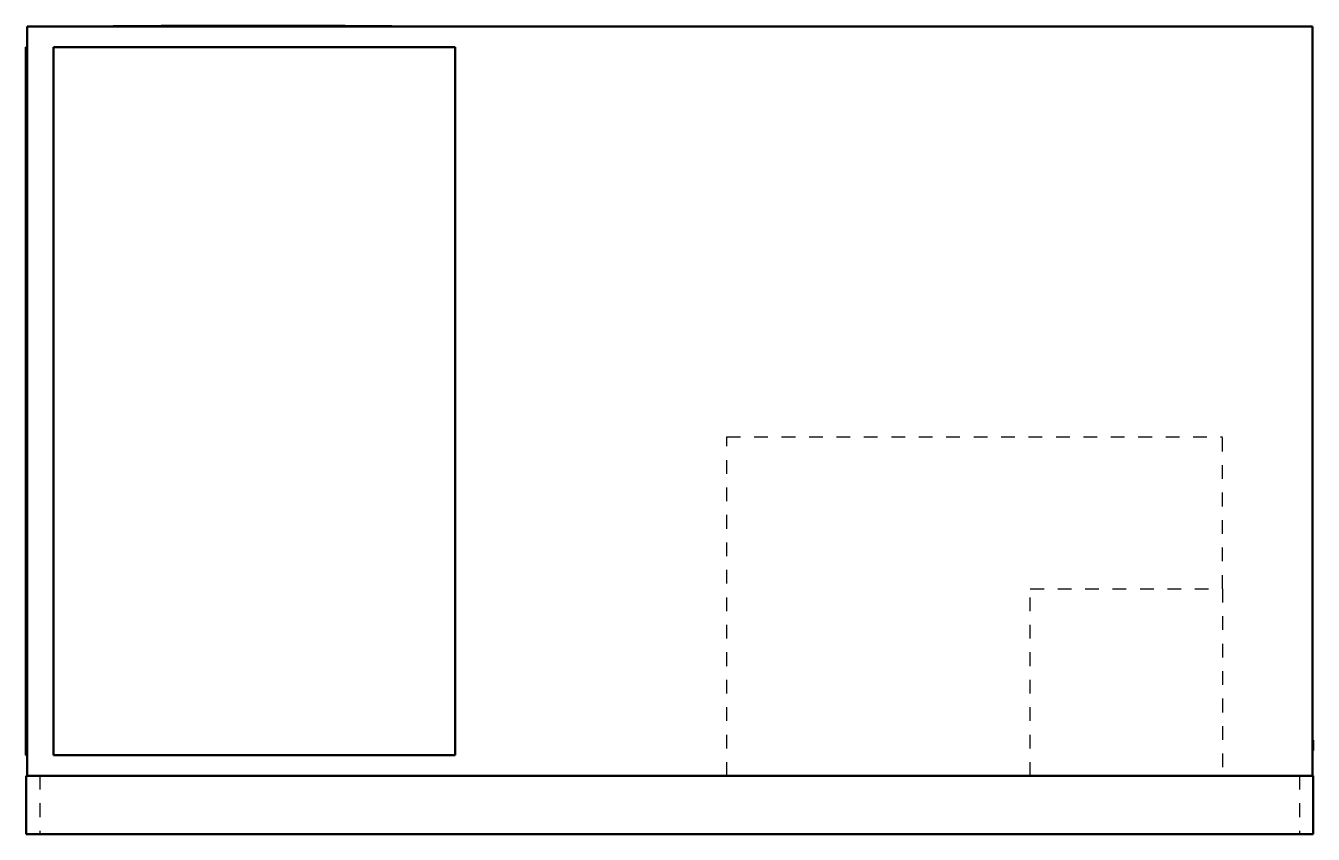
# Model space of a CAD drawing. Header units: inches. Extents: x -46.9 to 46.9, y 0 to 58.9.
import ezdxf

# ---------------------------------------------------------------- set-up
doc = ezdxf.new("R2010")
doc.units = ezdxf.units.IN
doc.header["$MEASUREMENT"] = 0
doc.linetypes.add('Dashed', pattern=[2, 1, -1])
doc.layers.add('AM_0', color=7, linetype='Continuous', lineweight=50)
doc.layers.add('AM_9', color=6, linetype='Dashed', lineweight=25)

# ---------------------------------------------------------------- blocks, each defined once
blk = doc.blocks.new('1_DSH1504D000001S_PART13_0_in_DSH1504D000001S_0')
at = {"layer": 'AM_0'}
for p, q in [((-46.84375, 4.25), (-46.84375, 58.8125)), ((-46.84375, 58.8125), (46.84375, 58.8125)), ((46.84375, 58.8125), (46.84375, 4.25))]:
    blk.add_line(p, q, dxfattribs=at)
blk = doc.blocks.new('2_DSH1504D000001S_PART12_0_in_DSH1504D000001S_0')
at = {"layer": 'AM_0'}
for p, q in [((-46.9375, 5.75), (-46.9375, 57.3125)), ((-46.90625, 57.3125), (-46.9375, 57.3125)), ((-46.90625, 57.3125), (-46.90625, 5.75)), ((-46.9375, 5.75), (-46.90625, 5.75))]:
    blk.add_line(p, q, dxfattribs=at)
blk = doc.blocks.new('3_DSH1504D000001S_PART10_0_in_DSH1504D000001S_0')
at = {"layer": 'AM_0'}
for points in [[(-41.406, 58.812), (-41.406, 58.813), (-41.405, 58.813), (-41.403, 58.814), (-41.353, 58.819), (-41.195, 58.825), (-40.933, 58.831), (-40.569, 58.836), (-39.927, 58.844), (-39.119, 58.851), (-38.16, 58.857), (-37.066, 58.862), (-35.856, 58.867), (-34.132, 58.871), (-32.297, 58.874), (-30.406, 58.875)], [(-30.406, 58.875), (-28.6, 58.874), (-26.843, 58.872), (-25.183, 58.868), (-23.664, 58.862), (-22.598, 58.857), (-21.662, 58.85), (-20.873, 58.844), (-20.244, 58.836), (-19.88, 58.831), (-19.618, 58.825), (-19.459, 58.819), (-19.41, 58.814), (-19.407, 58.813), (-19.406, 58.813), (-19.406, 58.812)]]:
    blk.add_lwpolyline(points, dxfattribs=at)
blk = doc.blocks.new('4_DSH1504D000001S_PART9_0_in_DSH1504D000001S_0')
at = {"layer": 'AM_9'}
for p, q in [((26.28125, 17.875), (40.28125, 17.875)), ((26.28125, 4.25), (26.28125, 17.875)), ((40.28125, 17.875), (40.28125, 4.25))]:
    blk.add_line(p, q, dxfattribs=at)
blk = doc.blocks.new('5_DSH1504D000001S_PART8_0_in_DSH1504D000001S_0')
at = {"layer": 'AM_9'}
for p, q in [((4.15625, 28.9375), (40.28125, 28.9375)), ((4.15625, 4.25), (4.15625, 28.9375)), ((40.28125, 17.875), (40.28125, 28.9375))]:
    blk.add_line(p, q, dxfattribs=at)
blk = doc.blocks.new('6_DSH1504D000001S_PART7_0_in_DSH1504D000001S_0')
at = {"layer": 'AM_0'}
for p, q in [((-46.90625, 4.25), (46.90625, 4.25)), ((-46.90625, 4.25), (-46.90625, 0)), ((46.90625, 4.25), (46.90625, 0)), ((46.90625, 0), (-46.90625, 0))]:
    blk.add_line(p, q, dxfattribs=at)
at = {"layer": 'AM_9'}
for p, q in [((-45.90625, 4.25), (-45.90625, 0)), ((45.90625, 4.25), (45.90625, 0))]:
    blk.add_line(p, q, dxfattribs=at)
blk = doc.blocks.new('7_DSH1504D000001S_PART6_0_in_DSH1504D000001S_0')
at = {"layer": 'AM_0'}
for p, q in [((46.90625, 6.859), (46.84375, 6.859)), ((46.90625, 6.859), (46.90625, 6.109)), ((46.84375, 6.109), (46.90625, 6.109))]:
    blk.add_line(p, q, dxfattribs=at)
blk = doc.blocks.new('8_DSH1504D000001S_PART5_0_in_DSH1504D000001S_0')
at = {"layer": 'AM_9'}
for p, q in [((26.84375, 4.3125), (27.59375, 4.3125)), ((26.84375, 4.3125), (26.84375, 4.25)), ((27.59375, 4.25), (27.59375, 4.3125))]:
    blk.add_line(p, q, dxfattribs=at)
blk = doc.blocks.new('9_DSH1504D000001S_PART4_0_in_DSH1504D000001S_0')
at = {"layer": 'AM_9'}
for p, q in [((-15.46875, 4.3125), (-14.96875, 4.3125)), ((-15.46875, 4.3125), (-15.46875, 4.25)), ((-14.96875, 4.25), (-14.96875, 4.3125))]:
    blk.add_line(p, q, dxfattribs=at)
blk = doc.blocks.new('10_DSH1504D000001S_PART2_0_in_DSH1504D000001S_0')
at = {"layer": 'AM_0'}
for points in [[(-30.406, 58.844), (-32.212, 58.843), (-33.969, 58.842), (-35.63, 58.84), (-37.148, 58.837), (-38.215, 58.835), (-39.151, 58.831), (-39.94, 58.828), (-40.569, 58.824), (-40.933, 58.822), (-41.195, 58.819), (-41.353, 58.816), (-41.403, 58.813), (-41.405, 58.813), (-41.406, 58.813), (-41.406, 58.813), (-41.406, 58.812)], [(-19.406, 58.812), (-19.406, 58.813), (-19.406, 58.813), (-19.408, 58.813), (-19.41, 58.813), (-19.459, 58.816), (-19.618, 58.819), (-19.88, 58.822), (-20.244, 58.824), (-20.886, 58.828), (-21.693, 58.832), (-22.653, 58.835), (-23.747, 58.837), (-24.956, 58.84), (-26.68, 58.842), (-28.515, 58.843), (-30.406, 58.844)]]:
    blk.add_lwpolyline(points, dxfattribs=at)
blk = doc.blocks.new('11_DSH1504D000001S_PART1_0_in_DSH1504D000001S_0')
at = {"layer": 'AM_0'}
for p, q in [((-44.906, 57.313), (-44.906, 5.75)), ((-15.635, 57.313), (-44.906, 57.313)), ((-15.635, 5.75), (-15.635, 57.313)), ((-44.906, 5.75), (-15.635, 5.75))]:
    blk.add_line(p, q, dxfattribs=at)

msp = doc.modelspace()

# ---------------------------------------------------------------- block references
for name in ['1_DSH1504D000001S_PART13_0_in_DSH1504D000001S_0', '3_DSH1504D000001S_PART10_0_in_DSH1504D000001S_0', '10_DSH1504D000001S_PART2_0_in_DSH1504D000001S_0', '2_DSH1504D000001S_PART12_0_in_DSH1504D000001S_0', '11_DSH1504D000001S_PART1_0_in_DSH1504D000001S_0', '5_DSH1504D000001S_PART8_0_in_DSH1504D000001S_0', '4_DSH1504D000001S_PART9_0_in_DSH1504D000001S_0', '7_DSH1504D000001S_PART6_0_in_DSH1504D000001S_0', '6_DSH1504D000001S_PART7_0_in_DSH1504D000001S_0', '9_DSH1504D000001S_PART4_0_in_DSH1504D000001S_0', '8_DSH1504D000001S_PART5_0_in_DSH1504D000001S_0']:
    msp.add_blockref(name, (0, 0))

doc.saveas('drawing.dxf')
